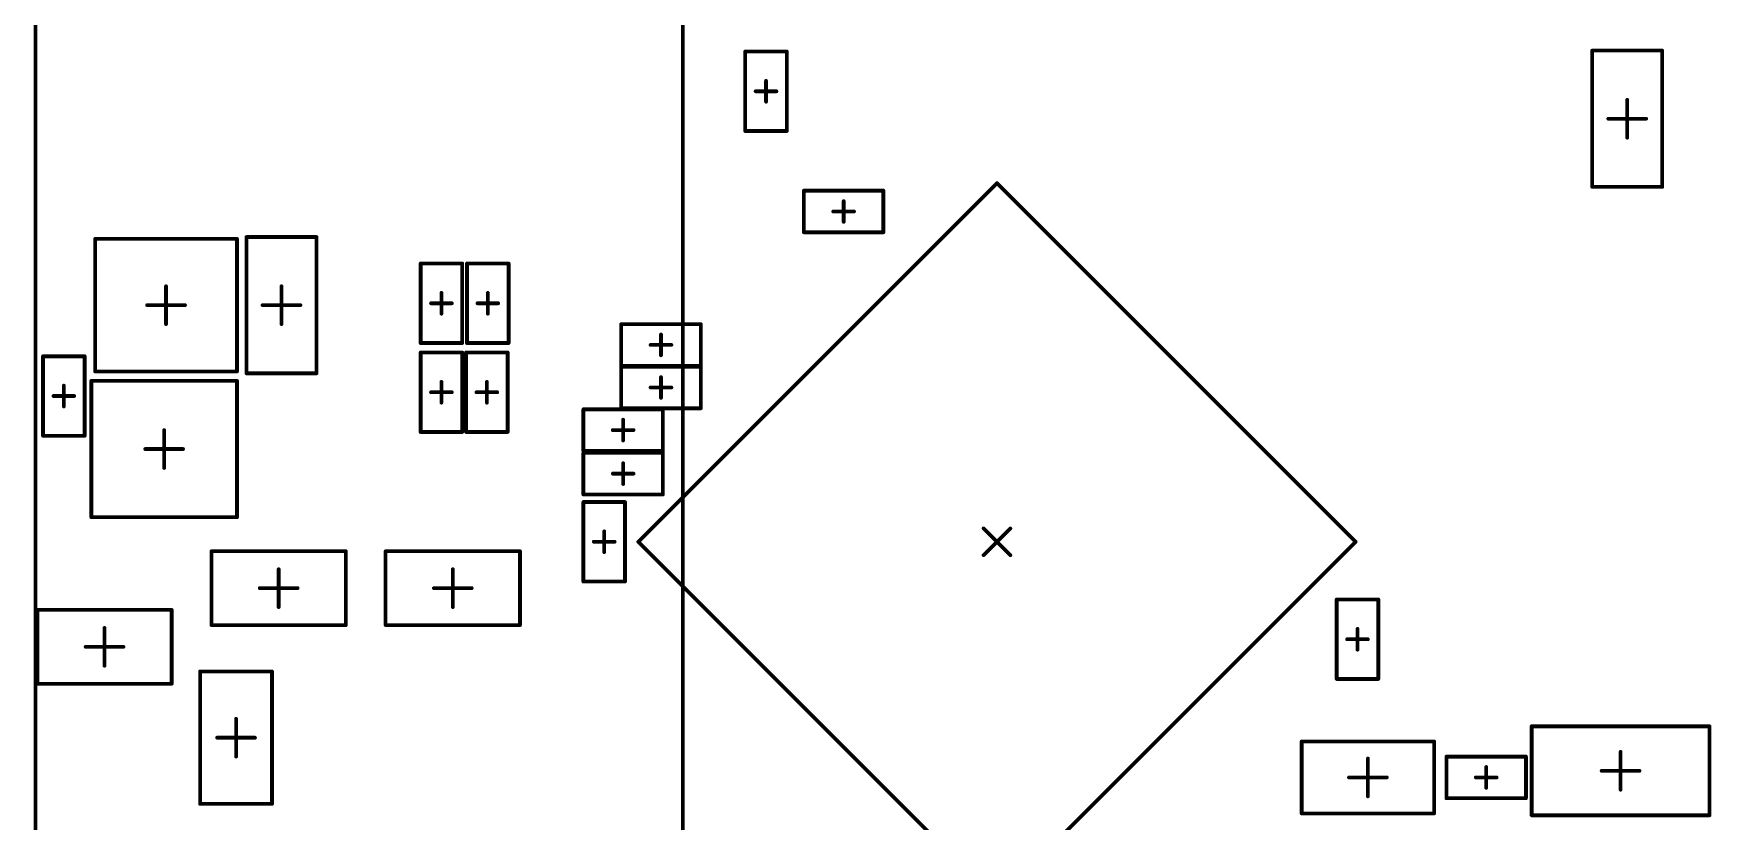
# Model space of a CAD drawing. Header units: millimetres. Extents: x 17 to 252, y 25 to 104.
# Drawn here: x 122.3 to 166.62, y 50.44 to 71.25 of the extents above; entities that cross this region are included whole.
import ezdxf

# ---------------------------------------------------------------- set-up
doc = ezdxf.new("R2010")
doc.units = ezdxf.units.MM
doc.layers.add('Mechanical15', color=56, linetype='Continuous')

# ---------------------------------------------------------------- blocks, each defined once
blk = doc.blocks.new('AE11_0100_T000_0100_63')
at = {"layer": 'Mechanical15', "const_width": 0.1}
for points in [[(-2.9, 8.6), (-2.9, -8.5)], [(-2.9, 8.6), (20.375, 8.6)], [(20.375, 8.6), (20.375, -8.5)], [(-2.9, -8.5), (20.375, -8.5)]]:
    blk.add_lwpolyline(points, dxfattribs=at)
at = {"layer": 'Mechanical15', "const_width": 0.05}
for points in [[(-2.925, 8.6, 1), (-2.875, 8.6, 1)], [(-2.925, 8.6, 1), (-2.875, 8.6, 1)], [(20.35, 8.6, 1), (20.4, 8.6, 1)], [(20.35, 8.6, 1), (20.4, 8.6, 1)], [(-2.925, -8.5, 1), (-2.875, -8.5, 1)], [(-2.925, -8.5, 1), (-2.875, -8.5, 1)], [(20.35, -8.5, 1), (20.4, -8.5, 1)], [(20.35, -8.5, 1), (20.4, -8.5, 1)]]:
    blk.add_lwpolyline(points, format="xyb", close=True, dxfattribs=at)
blk = doc.blocks.new('SOT90P247X115_3N_72')
at = {"layer": 'Mechanical15', "const_width": 0.1}
for points in [[(-1.925, -1.8), (-1.925, 1.8)], [(-1.925, 1.8), (1.925, 1.8)], [(1.925, -1.8), (1.925, 1.8)], [(0, -0.5), (0, 0.5)], [(-0.5, 0), (0.5, 0)], [(-1.925, -1.8), (1.925, -1.8)]]:
    blk.add_lwpolyline(points, dxfattribs=at)
at = {"layer": 'Mechanical15', "const_width": 0.05}
for points in [[(-1.95, 1.8, 1), (-1.9, 1.8, 1)], [(-1.95, 1.8, 1), (-1.9, 1.8, 1)], [(1.9, 1.8, 1), (1.95, 1.8, 1)], [(1.9, 1.8, 1), (1.95, 1.8, 1)], [(-0.025, 0.5, 1), (0.025, 0.5, 1)], [(-0.525, 0, 1), (-0.475, 0, 1)], [(0.475, 0, 1), (0.525, 0, 1)], [(-0.025, -0.5, 1), (0.025, -0.5, 1)], [(-1.95, -1.8, 1), (-1.9, -1.8, 1)], [(-1.95, -1.8, 1), (-1.9, -1.8, 1)], [(1.9, -1.8, 1), (1.95, -1.8, 1)], [(1.9, -1.8, 1), (1.95, -1.8, 1)]]:
    blk.add_lwpolyline(points, format="xyb", close=True, dxfattribs=at)
blk = doc.blocks.new('SOT95P230X110_3N_73')
at = {"layer": 'Mechanical15', "const_width": 0.1}
for points in [[(-1.875, 1.75), (-1.875, -1.75)], [(1.875, 1.75), (-1.875, 1.75)], [(1.875, 1.75), (1.875, -1.75)], [(0, 0.5), (0, -0.5)], [(0.5, 0), (-0.5, 0)], [(1.875, -1.75), (-1.875, -1.75)]]:
    blk.add_lwpolyline(points, dxfattribs=at)
at = {"layer": 'Mechanical15', "const_width": 0.05}
for points in [[(-1.9, 1.75, 1), (-1.85, 1.75, 1)], [(-1.9, 1.75, 1), (-1.85, 1.75, 1)], [(1.85, 1.75, 1), (1.9, 1.75, 1)], [(1.85, 1.75, 1), (1.9, 1.75, 1)], [(-0.025, 0.5, 1), (0.025, 0.5, 1)], [(-0.525, 0, 1), (-0.475, 0, 1)], [(0.475, 0, 1), (0.525, 0, 1)], [(-0.025, -0.5, 1), (0.025, -0.5, 1)], [(-1.9, -1.75, 1), (-1.85, -1.75, 1)], [(-1.9, -1.75, 1), (-1.85, -1.75, 1)], [(1.85, -1.75, 1), (1.9, -1.75, 1)], [(1.85, -1.75, 1), (1.9, -1.75, 1)]]:
    blk.add_lwpolyline(points, format="xyb", close=True, dxfattribs=at)
blk = doc.blocks.new('INDC2012X10N_83')
at = {"layer": 'Mechanical15', "const_width": 0.1}
for points in [[(-1.775, 0.975), (-1.775, -0.975)], [(1.775, 0.975), (-1.775, 0.975)], [(1.775, 0.975), (1.775, -0.975)], [(0, 0.5), (0, -0.5)], [(0.5, 0), (-0.5, 0)], [(1.775, -0.975), (-1.775, -0.975)]]:
    blk.add_lwpolyline(points, dxfattribs=at)
at = {"layer": 'Mechanical15', "const_width": 0.05}
for points in [[(-1.8, 0.975, 1), (-1.75, 0.975, 1)], [(-1.8, 0.975, 1), (-1.75, 0.975, 1)], [(1.75, 0.975, 1), (1.8, 0.975, 1)], [(1.75, 0.975, 1), (1.8, 0.975, 1)], [(-0.025, 0.5, 1), (0.025, 0.5, 1)], [(-0.525, 0, 1), (-0.475, 0, 1)], [(0.475, 0, 1), (0.525, 0, 1)], [(-0.025, -0.5, 1), (0.025, -0.5, 1)], [(-1.8, -0.975, 1), (-1.75, -0.975, 1)], [(-1.8, -0.975, 1), (-1.75, -0.975, 1)], [(1.75, -0.975, 1), (1.8, -0.975, 1)], [(1.75, -0.975, 1), (1.8, -0.975, 1)]]:
    blk.add_lwpolyline(points, format="xyb", close=True, dxfattribs=at)
blk = doc.blocks.new('INDC2012X10N_84')
at = {"layer": 'Mechanical15', "const_width": 0.1}
for points in [[(-1.775, -0.975), (-1.775, 0.975)], [(-1.775, 0.975), (1.775, 0.975)], [(1.775, -0.975), (1.775, 0.975)], [(0, -0.5), (0, 0.5)], [(-0.5, 0), (0.5, 0)], [(-1.775, -0.975), (1.775, -0.975)]]:
    blk.add_lwpolyline(points, dxfattribs=at)
at = {"layer": 'Mechanical15', "const_width": 0.05}
for points in [[(-1.8, 0.975, 1), (-1.75, 0.975, 1)], [(-1.8, 0.975, 1), (-1.75, 0.975, 1)], [(1.75, 0.975, 1), (1.8, 0.975, 1)], [(1.75, 0.975, 1), (1.8, 0.975, 1)], [(-0.025, 0.5, 1), (0.025, 0.5, 1)], [(-0.525, 0, 1), (-0.475, 0, 1)], [(0.475, 0, 1), (0.525, 0, 1)], [(-0.025, -0.5, 1), (0.025, -0.5, 1)], [(-1.8, -0.975, 1), (-1.75, -0.975, 1)], [(-1.8, -0.975, 1), (-1.75, -0.975, 1)], [(1.75, -0.975, 1), (1.8, -0.975, 1)], [(1.75, -0.975, 1), (1.8, -0.975, 1)]]:
    blk.add_lwpolyline(points, format="xyb", close=True, dxfattribs=at)
blk = doc.blocks.new('INDC2012X10N_85')
at = {"layer": 'Mechanical15', "const_width": 0.1}
for points in [[(-1.775, -0.975), (-1.775, 0.975)], [(-1.775, 0.975), (1.775, 0.975)], [(1.775, -0.975), (1.775, 0.975)], [(0, -0.5), (0, 0.5)], [(-0.5, 0), (0.5, 0)], [(-1.775, -0.975), (1.775, -0.975)]]:
    blk.add_lwpolyline(points, dxfattribs=at)
at = {"layer": 'Mechanical15', "const_width": 0.05}
for points in [[(-1.8, 0.975, 1), (-1.75, 0.975, 1)], [(-1.8, 0.975, 1), (-1.75, 0.975, 1)], [(1.75, 0.975, 1), (1.8, 0.975, 1)], [(1.75, 0.975, 1), (1.8, 0.975, 1)], [(-0.025, 0.5, 1), (0.025, 0.5, 1)], [(-0.525, 0, 1), (-0.475, 0, 1)], [(0.475, 0, 1), (0.525, 0, 1)], [(-0.025, -0.5, 1), (0.025, -0.5, 1)], [(-1.8, -0.975, 1), (-1.75, -0.975, 1)], [(-1.8, -0.975, 1), (-1.75, -0.975, 1)], [(1.75, -0.975, 1), (1.8, -0.975, 1)], [(1.75, -0.975, 1), (1.8, -0.975, 1)]]:
    blk.add_lwpolyline(points, format="xyb", close=True, dxfattribs=at)
blk = doc.blocks.new('TSQFP50P1200X1200X160_64N_137')
at = {"layer": 'Mechanical15', "const_width": 0.1}
for points in [[(-6.7, -6.7), (-6.7, 6.7)], [(-6.7, 6.7), (6.7, 6.7)], [(6.7, -6.7), (6.7, 6.7)], [(0, -0.5), (0, 0.5)], [(-0.5, 0), (0.5, 0)], [(-6.7, -6.7), (6.7, -6.7)]]:
    blk.add_lwpolyline(points, dxfattribs=at)
at = {"layer": 'Mechanical15', "const_width": 0.05}
for points in [[(-6.725, 6.7, 1), (-6.675, 6.7, 1)], [(-6.725, 6.7, 1), (-6.675, 6.7, 1)], [(6.675, 6.7, 1), (6.725, 6.7, 1)], [(6.675, 6.7, 1), (6.725, 6.7, 1)], [(-0.025, 0.5, 1), (0.025, 0.5, 1)], [(-0.525, 0, 1), (-0.475, 0, 1)], [(0.475, 0, 1), (0.525, 0, 1)], [(-0.025, -0.5, 1), (0.025, -0.5, 1)], [(-6.725, -6.7, 1), (-6.675, -6.7, 1)], [(-6.725, -6.7, 1), (-6.675, -6.7, 1)], [(6.675, -6.7, 1), (6.725, -6.7, 1)], [(6.675, -6.7, 1), (6.725, -6.7, 1)]]:
    blk.add_lwpolyline(points, format="xyb", close=True, dxfattribs=at)
blk = doc.blocks.new('RESC1005X04N_149')
at = {"layer": 'Mechanical15', "const_width": 0.1}
for points in [[(-1.05, 0.55), (-1.05, -0.55)], [(-1.05, 0.55), (1.05, 0.55)], [(1.05, 0.55), (1.05, -0.55)], [(-0.275, 0), (0.275, 0)], [(0, 0.275), (0, -0.275)], [(-1.05, -0.55), (1.05, -0.55)]]:
    blk.add_lwpolyline(points, dxfattribs=at)
at = {"layer": 'Mechanical15', "const_width": 0.05}
for points in [[(-1.075, 0.55, 1), (-1.025, 0.55, 1)], [(-1.075, 0.55, 1), (-1.025, 0.55, 1)], [(1.025, 0.55, 1), (1.075, 0.55, 1)], [(1.025, 0.55, 1), (1.075, 0.55, 1)], [(-0.3, 0, 1), (-0.25, 0, 1)], [(-0.025, 0.275, 1), (0.025, 0.275, 1)], [(0.25, 0, 1), (0.3, 0, 1)], [(-0.025, -0.275, 1), (0.025, -0.275, 1)], [(-1.075, -0.55, 1), (-1.025, -0.55, 1)], [(-1.075, -0.55, 1), (-1.025, -0.55, 1)], [(1.025, -0.55, 1), (1.075, -0.55, 1)], [(1.025, -0.55, 1), (1.075, -0.55, 1)]]:
    blk.add_lwpolyline(points, format="xyb", close=True, dxfattribs=at)
blk = doc.blocks.new('RESC2012X07N_150')
at = {"layer": 'Mechanical15', "const_width": 0.1}
for points in [[(-1.8, -0.925), (-1.8, 0.925)], [(1.8, 0.925), (-1.8, 0.925)], [(1.8, -0.925), (1.8, 0.925)], [(0, -0.5), (0, 0.5)], [(0.5, 0), (-0.5, 0)], [(1.8, -0.925), (-1.8, -0.925)]]:
    blk.add_lwpolyline(points, dxfattribs=at)
at = {"layer": 'Mechanical15', "const_width": 0.05}
for points in [[(-1.825, 0.925, 1), (-1.775, 0.925, 1)], [(-1.825, 0.925, 1), (-1.775, 0.925, 1)], [(1.775, 0.925, 1), (1.825, 0.925, 1)], [(1.775, 0.925, 1), (1.825, 0.925, 1)], [(-0.025, 0.5, 1), (0.025, 0.5, 1)], [(-0.525, 0, 1), (-0.475, 0, 1)], [(0.475, 0, 1), (0.525, 0, 1)], [(-1.825, -0.925, 1), (-1.775, -0.925, 1)], [(-1.825, -0.925, 1), (-1.775, -0.925, 1)], [(-0.025, -0.5, 1), (0.025, -0.5, 1)], [(1.775, -0.925, 1), (1.825, -0.925, 1)], [(1.775, -0.925, 1), (1.825, -0.925, 1)]]:
    blk.add_lwpolyline(points, format="xyb", close=True, dxfattribs=at)
blk = doc.blocks.new('RESC1005X04N_183')
at = {"layer": 'Mechanical15', "const_width": 0.1}
for points in [[(-1.05, 0.55), (-1.05, -0.55)], [(-1.05, 0.55), (1.05, 0.55)], [(1.05, 0.55), (1.05, -0.55)], [(-0.275, 0), (0.275, 0)], [(0, 0.275), (0, -0.275)], [(-1.05, -0.55), (1.05, -0.55)]]:
    blk.add_lwpolyline(points, dxfattribs=at)
at = {"layer": 'Mechanical15', "const_width": 0.05}
for points in [[(-1.075, 0.55, 1), (-1.025, 0.55, 1)], [(-1.075, 0.55, 1), (-1.025, 0.55, 1)], [(1.025, 0.55, 1), (1.075, 0.55, 1)], [(1.025, 0.55, 1), (1.075, 0.55, 1)], [(-0.3, 0, 1), (-0.25, 0, 1)], [(-0.025, 0.275, 1), (0.025, 0.275, 1)], [(0.25, 0, 1), (0.3, 0, 1)], [(-0.025, -0.275, 1), (0.025, -0.275, 1)], [(-1.075, -0.55, 1), (-1.025, -0.55, 1)], [(-1.075, -0.55, 1), (-1.025, -0.55, 1)], [(1.025, -0.55, 1), (1.075, -0.55, 1)], [(1.025, -0.55, 1), (1.075, -0.55, 1)]]:
    blk.add_lwpolyline(points, format="xyb", close=True, dxfattribs=at)
blk = doc.blocks.new('RESC2012X07N_194')
at = {"layer": 'Mechanical15', "const_width": 0.1}
for points in [[(-1.8, 0.925), (-1.8, -0.925)], [(-1.8, 0.925), (1.8, 0.925)], [(1.8, 0.925), (1.8, -0.925)], [(0, 0.5), (0, -0.5)], [(-0.5, 0), (0.5, 0)], [(-1.8, -0.925), (1.8, -0.925)]]:
    blk.add_lwpolyline(points, dxfattribs=at)
at = {"layer": 'Mechanical15', "const_width": 0.05}
for points in [[(-1.825, 0.925, 1), (-1.775, 0.925, 1)], [(-1.825, 0.925, 1), (-1.775, 0.925, 1)], [(1.775, 0.925, 1), (1.825, 0.925, 1)], [(1.775, 0.925, 1), (1.825, 0.925, 1)], [(-0.025, 0.5, 1), (0.025, 0.5, 1)], [(-0.525, 0, 1), (-0.475, 0, 1)], [(0.475, 0, 1), (0.525, 0, 1)], [(-1.825, -0.925, 1), (-1.775, -0.925, 1)], [(-1.825, -0.925, 1), (-1.775, -0.925, 1)], [(-0.025, -0.5, 1), (0.025, -0.5, 1)], [(1.775, -0.925, 1), (1.825, -0.925, 1)], [(1.775, -0.925, 1), (1.825, -0.925, 1)]]:
    blk.add_lwpolyline(points, format="xyb", close=True, dxfattribs=at)
blk = doc.blocks.new('RESC1005X04N_196')
at = {"layer": 'Mechanical15', "const_width": 0.1}
for points in [[(-1.05, 0.55), (-1.05, -0.55)], [(1.05, 0.55), (-1.05, 0.55)], [(1.05, 0.55), (1.05, -0.55)], [(0.275, 0), (-0.275, 0)], [(0, 0.275), (0, -0.275)], [(1.05, -0.55), (-1.05, -0.55)]]:
    blk.add_lwpolyline(points, dxfattribs=at)
at = {"layer": 'Mechanical15', "const_width": 0.05}
for points in [[(-1.075, 0.55, 1), (-1.025, 0.55, 1)], [(-1.075, 0.55, 1), (-1.025, 0.55, 1)], [(1.025, 0.55, 1), (1.075, 0.55, 1)], [(1.025, 0.55, 1), (1.075, 0.55, 1)], [(-0.3, 0, 1), (-0.25, 0, 1)], [(-0.025, 0.275, 1), (0.025, 0.275, 1)], [(0.25, 0, 1), (0.3, 0, 1)], [(-0.025, -0.275, 1), (0.025, -0.275, 1)], [(-1.075, -0.55, 1), (-1.025, -0.55, 1)], [(-1.075, -0.55, 1), (-1.025, -0.55, 1)], [(1.025, -0.55, 1), (1.075, -0.55, 1)], [(1.025, -0.55, 1), (1.075, -0.55, 1)]]:
    blk.add_lwpolyline(points, format="xyb", close=True, dxfattribs=at)
blk = doc.blocks.new('RESC1005X04N_243')
at = {"layer": 'Mechanical15', "const_width": 0.1}
for points in [[(-1.05, 0.55), (-1.05, -0.55)], [(-1.05, 0.55), (1.05, 0.55)], [(1.05, 0.55), (1.05, -0.55)], [(-0.275, 0), (0.275, 0)], [(0, 0.275), (0, -0.275)], [(-1.05, -0.55), (1.05, -0.55)]]:
    blk.add_lwpolyline(points, dxfattribs=at)
at = {"layer": 'Mechanical15', "const_width": 0.05}
for points in [[(-1.075, 0.55, 1), (-1.025, 0.55, 1)], [(-1.075, 0.55, 1), (-1.025, 0.55, 1)], [(1.025, 0.55, 1), (1.075, 0.55, 1)], [(1.025, 0.55, 1), (1.075, 0.55, 1)], [(-0.3, 0, 1), (-0.25, 0, 1)], [(-0.025, 0.275, 1), (0.025, 0.275, 1)], [(0.25, 0, 1), (0.3, 0, 1)], [(-0.025, -0.275, 1), (0.025, -0.275, 1)], [(-1.075, -0.55, 1), (-1.025, -0.55, 1)], [(-1.075, -0.55, 1), (-1.025, -0.55, 1)], [(1.025, -0.55, 1), (1.075, -0.55, 1)], [(1.025, -0.55, 1), (1.075, -0.55, 1)]]:
    blk.add_lwpolyline(points, format="xyb", close=True, dxfattribs=at)
blk = doc.blocks.new('RESC1005X04N_244')
at = {"layer": 'Mechanical15', "const_width": 0.1}
for points in [[(-1.05, 0.55), (-1.05, -0.55)], [(-1.05, 0.55), (1.05, 0.55)], [(1.05, 0.55), (1.05, -0.55)], [(-0.275, 0), (0.275, 0)], [(0, 0.275), (0, -0.275)], [(-1.05, -0.55), (1.05, -0.55)]]:
    blk.add_lwpolyline(points, dxfattribs=at)
at = {"layer": 'Mechanical15', "const_width": 0.05}
for points in [[(-1.075, 0.55, 1), (-1.025, 0.55, 1)], [(-1.075, 0.55, 1), (-1.025, 0.55, 1)], [(1.025, 0.55, 1), (1.075, 0.55, 1)], [(1.025, 0.55, 1), (1.075, 0.55, 1)], [(-0.3, 0, 1), (-0.25, 0, 1)], [(-0.025, 0.275, 1), (0.025, 0.275, 1)], [(0.25, 0, 1), (0.3, 0, 1)], [(-0.025, -0.275, 1), (0.025, -0.275, 1)], [(-1.075, -0.55, 1), (-1.025, -0.55, 1)], [(-1.075, -0.55, 1), (-1.025, -0.55, 1)], [(1.025, -0.55, 1), (1.075, -0.55, 1)], [(1.025, -0.55, 1), (1.075, -0.55, 1)]]:
    blk.add_lwpolyline(points, format="xyb", close=True, dxfattribs=at)
blk = doc.blocks.new('RESC1005X04N_245')
at = {"layer": 'Mechanical15', "const_width": 0.1}
for points in [[(-1.05, -0.55), (-1.05, 0.55)], [(1.05, 0.55), (-1.05, 0.55)], [(1.05, -0.55), (1.05, 0.55)], [(0.275, 0), (-0.275, 0)], [(0, -0.275), (0, 0.275)], [(1.05, -0.55), (-1.05, -0.55)]]:
    blk.add_lwpolyline(points, dxfattribs=at)
at = {"layer": 'Mechanical15', "const_width": 0.05}
for points in [[(-1.075, 0.55, 1), (-1.025, 0.55, 1)], [(-1.075, 0.55, 1), (-1.025, 0.55, 1)], [(1.025, 0.55, 1), (1.075, 0.55, 1)], [(1.025, 0.55, 1), (1.075, 0.55, 1)], [(-0.3, 0, 1), (-0.25, 0, 1)], [(-0.025, 0.275, 1), (0.025, 0.275, 1)], [(0.25, 0, 1), (0.3, 0, 1)], [(-0.025, -0.275, 1), (0.025, -0.275, 1)], [(-1.075, -0.55, 1), (-1.025, -0.55, 1)], [(-1.075, -0.55, 1), (-1.025, -0.55, 1)], [(1.025, -0.55, 1), (1.075, -0.55, 1)], [(1.025, -0.55, 1), (1.075, -0.55, 1)]]:
    blk.add_lwpolyline(points, format="xyb", close=True, dxfattribs=at)
blk = doc.blocks.new('RESC1005X04N_246')
at = {"layer": 'Mechanical15', "const_width": 0.1}
for points in [[(-1.05, -0.55), (-1.05, 0.55)], [(1.05, 0.55), (-1.05, 0.55)], [(1.05, -0.55), (1.05, 0.55)], [(0.275, 0), (-0.275, 0)], [(0, -0.275), (0, 0.275)], [(1.05, -0.55), (-1.05, -0.55)]]:
    blk.add_lwpolyline(points, dxfattribs=at)
at = {"layer": 'Mechanical15', "const_width": 0.05}
for points in [[(-1.075, 0.55, 1), (-1.025, 0.55, 1)], [(-1.075, 0.55, 1), (-1.025, 0.55, 1)], [(1.025, 0.55, 1), (1.075, 0.55, 1)], [(1.025, 0.55, 1), (1.075, 0.55, 1)], [(-0.3, 0, 1), (-0.25, 0, 1)], [(-0.025, 0.275, 1), (0.025, 0.275, 1)], [(0.25, 0, 1), (0.3, 0, 1)], [(-0.025, -0.275, 1), (0.025, -0.275, 1)], [(-1.075, -0.55, 1), (-1.025, -0.55, 1)], [(-1.075, -0.55, 1), (-1.025, -0.55, 1)], [(1.025, -0.55, 1), (1.075, -0.55, 1)], [(1.025, -0.55, 1), (1.075, -0.55, 1)]]:
    blk.add_lwpolyline(points, format="xyb", close=True, dxfattribs=at)
blk = doc.blocks.new('CAPC2012X14N_295')
at = {"layer": 'Mechanical15', "const_width": 0.1}
for points in [[(-1.75, -0.95), (-1.75, 0.95)], [(-1.75, 0.95), (1.75, 0.95)], [(1.75, -0.95), (1.75, 0.95)], [(0, -0.5), (0, 0.5)], [(-0.5, 0), (0.5, 0)], [(-1.75, -0.95), (1.75, -0.95)]]:
    blk.add_lwpolyline(points, dxfattribs=at)
at = {"layer": 'Mechanical15', "const_width": 0.05}
for points in [[(-1.775, 0.95, 1), (-1.725, 0.95, 1)], [(-1.775, 0.95, 1), (-1.725, 0.95, 1)], [(1.725, 0.95, 1), (1.775, 0.95, 1)], [(1.725, 0.95, 1), (1.775, 0.95, 1)], [(-0.025, 0.5, 1), (0.025, 0.5, 1)], [(-0.525, 0, 1), (-0.475, 0, 1)], [(0.475, 0, 1), (0.525, 0, 1)], [(-0.025, -0.5, 1), (0.025, -0.5, 1)], [(-1.775, -0.95, 1), (-1.725, -0.95, 1)], [(-1.775, -0.95, 1), (-1.725, -0.95, 1)], [(1.725, -0.95, 1), (1.775, -0.95, 1)], [(1.725, -0.95, 1), (1.775, -0.95, 1)]]:
    blk.add_lwpolyline(points, format="xyb", close=True, dxfattribs=at)
blk = doc.blocks.new('CAPC3216X09N_300')
at = {"layer": 'Mechanical15', "const_width": 0.1}
for points in [[(-2.35, -1.175), (-2.35, 1.175)], [(-2.35, 1.175), (2.35, 1.175)], [(2.35, -1.175), (2.35, 1.175)], [(0, -0.5), (0, 0.5)], [(-0.5, 0), (0.5, 0)], [(-2.35, -1.175), (2.35, -1.175)]]:
    blk.add_lwpolyline(points, dxfattribs=at)
at = {"layer": 'Mechanical15', "const_width": 0.05}
for points in [[(-2.375, 1.175, 1), (-2.325, 1.175, 1)], [(-2.375, 1.175, 1), (-2.325, 1.175, 1)], [(2.325, 1.175, 1), (2.375, 1.175, 1)], [(2.325, 1.175, 1), (2.375, 1.175, 1)], [(-0.025, 0.5, 1), (0.025, 0.5, 1)], [(-0.525, 0, 1), (-0.475, 0, 1)], [(0.475, 0, 1), (0.525, 0, 1)], [(-0.025, -0.5, 1), (0.025, -0.5, 1)], [(-2.375, -1.175, 1), (-2.325, -1.175, 1)], [(-2.375, -1.175, 1), (-2.325, -1.175, 1)], [(2.325, -1.175, 1), (2.375, -1.175, 1)], [(2.325, -1.175, 1), (2.375, -1.175, 1)]]:
    blk.add_lwpolyline(points, format="xyb", close=True, dxfattribs=at)
blk = doc.blocks.new('CAPC1005X06N_329')
at = {"layer": 'Mechanical15', "const_width": 0.1}
for points in [[(1.05, 0.55), (-1.05, 0.55)], [(-1.05, -0.55), (-1.05, 0.55)], [(1.05, -0.55), (1.05, 0.55)], [(0.275, 0), (-0.275, 0)], [(0, -0.275), (0, 0.275)], [(1.05, -0.55), (-1.05, -0.55)]]:
    blk.add_lwpolyline(points, dxfattribs=at)
at = {"layer": 'Mechanical15', "const_width": 0.05}
for points in [[(-1.075, 0.55, 1), (-1.025, 0.55, 1)], [(-1.075, 0.55, 1), (-1.025, 0.55, 1)], [(1.025, 0.55, 1), (1.075, 0.55, 1)], [(1.025, 0.55, 1), (1.075, 0.55, 1)], [(-0.3, 0, 1), (-0.25, 0, 1)], [(-0.025, 0.275, 1), (0.025, 0.275, 1)], [(0.25, 0, 1), (0.3, 0, 1)], [(-0.025, -0.275, 1), (0.025, -0.275, 1)], [(-1.075, -0.55, 1), (-1.025, -0.55, 1)], [(-1.075, -0.55, 1), (-1.025, -0.55, 1)], [(1.025, -0.55, 1), (1.075, -0.55, 1)], [(1.025, -0.55, 1), (1.075, -0.55, 1)]]:
    blk.add_lwpolyline(points, format="xyb", close=True, dxfattribs=at)
blk = doc.blocks.new('CAPC1005X06N_331')
at = {"layer": 'Mechanical15', "const_width": 0.1}
for points in [[(-1.05, 0.55), (1.05, 0.55)], [(-1.05, -0.55), (-1.05, 0.55)], [(1.05, -0.55), (1.05, 0.55)], [(-0.275, 0), (0.275, 0)], [(0, -0.275), (0, 0.275)], [(-1.05, -0.55), (1.05, -0.55)]]:
    blk.add_lwpolyline(points, dxfattribs=at)
at = {"layer": 'Mechanical15', "const_width": 0.05}
for points in [[(-1.075, 0.55, 1), (-1.025, 0.55, 1)], [(-1.075, 0.55, 1), (-1.025, 0.55, 1)], [(1.025, 0.55, 1), (1.075, 0.55, 1)], [(1.025, 0.55, 1), (1.075, 0.55, 1)], [(-0.3, 0, 1), (-0.25, 0, 1)], [(-0.025, 0.275, 1), (0.025, 0.275, 1)], [(0.25, 0, 1), (0.3, 0, 1)], [(-0.025, -0.275, 1), (0.025, -0.275, 1)], [(-1.075, -0.55, 1), (-1.025, -0.55, 1)], [(-1.075, -0.55, 1), (-1.025, -0.55, 1)], [(1.025, -0.55, 1), (1.075, -0.55, 1)], [(1.025, -0.55, 1), (1.075, -0.55, 1)]]:
    blk.add_lwpolyline(points, format="xyb", close=True, dxfattribs=at)
blk = doc.blocks.new('CAPC1005X06N_332')
at = {"layer": 'Mechanical15', "const_width": 0.1}
for points in [[(-1.05, 0.55), (1.05, 0.55)], [(-1.05, -0.55), (-1.05, 0.55)], [(1.05, -0.55), (1.05, 0.55)], [(-0.275, 0), (0.275, 0)], [(0, -0.275), (0, 0.275)], [(-1.05, -0.55), (1.05, -0.55)]]:
    blk.add_lwpolyline(points, dxfattribs=at)
at = {"layer": 'Mechanical15', "const_width": 0.05}
for points in [[(-1.075, 0.55, 1), (-1.025, 0.55, 1)], [(-1.075, 0.55, 1), (-1.025, 0.55, 1)], [(1.025, 0.55, 1), (1.075, 0.55, 1)], [(1.025, 0.55, 1), (1.075, 0.55, 1)], [(-0.3, 0, 1), (-0.25, 0, 1)], [(-0.025, 0.275, 1), (0.025, 0.275, 1)], [(0.25, 0, 1), (0.3, 0, 1)], [(-0.025, -0.275, 1), (0.025, -0.275, 1)], [(-1.075, -0.55, 1), (-1.025, -0.55, 1)], [(-1.075, -0.55, 1), (-1.025, -0.55, 1)], [(1.025, -0.55, 1), (1.075, -0.55, 1)], [(1.025, -0.55, 1), (1.075, -0.55, 1)]]:
    blk.add_lwpolyline(points, format="xyb", close=True, dxfattribs=at)
blk = doc.blocks.new('CAPC1005X06N_333')
at = {"layer": 'Mechanical15', "const_width": 0.1}
for points in [[(-1.05, 0.55), (1.05, 0.55)], [(-1.05, -0.55), (-1.05, 0.55)], [(1.05, -0.55), (1.05, 0.55)], [(-0.275, 0), (0.275, 0)], [(0, -0.275), (0, 0.275)], [(-1.05, -0.55), (1.05, -0.55)]]:
    blk.add_lwpolyline(points, dxfattribs=at)
at = {"layer": 'Mechanical15', "const_width": 0.05}
for points in [[(-1.075, 0.55, 1), (-1.025, 0.55, 1)], [(-1.075, 0.55, 1), (-1.025, 0.55, 1)], [(1.025, 0.55, 1), (1.075, 0.55, 1)], [(1.025, 0.55, 1), (1.075, 0.55, 1)], [(-0.3, 0, 1), (-0.25, 0, 1)], [(-0.025, 0.275, 1), (0.025, 0.275, 1)], [(0.25, 0, 1), (0.3, 0, 1)], [(-0.025, -0.275, 1), (0.025, -0.275, 1)], [(-1.075, -0.55, 1), (-1.025, -0.55, 1)], [(-1.075, -0.55, 1), (-1.025, -0.55, 1)], [(1.025, -0.55, 1), (1.075, -0.55, 1)], [(1.025, -0.55, 1), (1.075, -0.55, 1)]]:
    blk.add_lwpolyline(points, format="xyb", close=True, dxfattribs=at)
blk = doc.blocks.new('CAPC1005X06N_334')
at = {"layer": 'Mechanical15', "const_width": 0.1}
for points in [[(-1.05, 0.55), (1.05, 0.55)], [(-1.05, -0.55), (-1.05, 0.55)], [(1.05, -0.55), (1.05, 0.55)], [(-0.275, 0), (0.275, 0)], [(0, -0.275), (0, 0.275)], [(-1.05, -0.55), (1.05, -0.55)]]:
    blk.add_lwpolyline(points, dxfattribs=at)
at = {"layer": 'Mechanical15', "const_width": 0.05}
for points in [[(-1.075, 0.55, 1), (-1.025, 0.55, 1)], [(-1.075, 0.55, 1), (-1.025, 0.55, 1)], [(1.025, 0.55, 1), (1.075, 0.55, 1)], [(1.025, 0.55, 1), (1.075, 0.55, 1)], [(-0.3, 0, 1), (-0.25, 0, 1)], [(-0.025, 0.275, 1), (0.025, 0.275, 1)], [(0.25, 0, 1), (0.3, 0, 1)], [(-0.025, -0.275, 1), (0.025, -0.275, 1)], [(-1.075, -0.55, 1), (-1.025, -0.55, 1)], [(-1.075, -0.55, 1), (-1.025, -0.55, 1)], [(1.025, -0.55, 1), (1.075, -0.55, 1)], [(1.025, -0.55, 1), (1.075, -0.55, 1)]]:
    blk.add_lwpolyline(points, format="xyb", close=True, dxfattribs=at)
blk = doc.blocks.new('CAPC2012X09N_335')
at = {"layer": 'Mechanical15', "const_width": 0.1}
for points in [[(-1.75, 0.95), (1.75, 0.95)], [(-1.75, 0.95), (-1.75, -0.95)], [(1.75, 0.95), (1.75, -0.95)], [(0, 0.5), (0, -0.5)], [(-0.5, 0), (0.5, 0)], [(-1.75, -0.95), (1.75, -0.95)]]:
    blk.add_lwpolyline(points, dxfattribs=at)
at = {"layer": 'Mechanical15', "const_width": 0.05}
for points in [[(-1.775, 0.95, 1), (-1.725, 0.95, 1)], [(-1.775, 0.95, 1), (-1.725, 0.95, 1)], [(1.725, 0.95, 1), (1.775, 0.95, 1)], [(1.725, 0.95, 1), (1.775, 0.95, 1)], [(-0.025, 0.5, 1), (0.025, 0.5, 1)], [(-0.525, 0, 1), (-0.475, 0, 1)], [(0.475, 0, 1), (0.525, 0, 1)], [(-0.025, -0.5, 1), (0.025, -0.5, 1)], [(-1.775, -0.95, 1), (-1.725, -0.95, 1)], [(-1.775, -0.95, 1), (-1.725, -0.95, 1)], [(1.725, -0.95, 1), (1.775, -0.95, 1)], [(1.725, -0.95, 1), (1.775, -0.95, 1)]]:
    blk.add_lwpolyline(points, format="xyb", close=True, dxfattribs=at)
blk = doc.blocks.new('CAPC1005X06N_336')
at = {"layer": 'Mechanical15', "const_width": 0.1}
for points in [[(-1.05, 0.55), (1.05, 0.55)], [(-1.05, 0.55), (-1.05, -0.55)], [(1.05, 0.55), (1.05, -0.55)], [(-0.275, 0), (0.275, 0)], [(0, 0.275), (0, -0.275)], [(-1.05, -0.55), (1.05, -0.55)]]:
    blk.add_lwpolyline(points, dxfattribs=at)
at = {"layer": 'Mechanical15', "const_width": 0.05}
for points in [[(-1.075, 0.55, 1), (-1.025, 0.55, 1)], [(-1.075, 0.55, 1), (-1.025, 0.55, 1)], [(1.025, 0.55, 1), (1.075, 0.55, 1)], [(1.025, 0.55, 1), (1.075, 0.55, 1)], [(-0.3, 0, 1), (-0.25, 0, 1)], [(-0.025, 0.275, 1), (0.025, 0.275, 1)], [(0.25, 0, 1), (0.3, 0, 1)], [(-0.025, -0.275, 1), (0.025, -0.275, 1)], [(-1.075, -0.55, 1), (-1.025, -0.55, 1)], [(-1.075, -0.55, 1), (-1.025, -0.55, 1)], [(1.025, -0.55, 1), (1.075, -0.55, 1)], [(1.025, -0.55, 1), (1.075, -0.55, 1)]]:
    blk.add_lwpolyline(points, format="xyb", close=True, dxfattribs=at)
blk = doc.blocks.new('CAPC1005X06N_338')
at = {"layer": 'Mechanical15', "const_width": 0.1}
for points in [[(-1.05, 0.55), (1.05, 0.55)], [(-1.05, -0.55), (-1.05, 0.55)], [(1.05, -0.55), (1.05, 0.55)], [(-0.275, 0), (0.275, 0)], [(0, -0.275), (0, 0.275)], [(-1.05, -0.55), (1.05, -0.55)]]:
    blk.add_lwpolyline(points, dxfattribs=at)
at = {"layer": 'Mechanical15', "const_width": 0.05}
for points in [[(-1.075, 0.55, 1), (-1.025, 0.55, 1)], [(-1.075, 0.55, 1), (-1.025, 0.55, 1)], [(1.025, 0.55, 1), (1.075, 0.55, 1)], [(1.025, 0.55, 1), (1.075, 0.55, 1)], [(-0.3, 0, 1), (-0.25, 0, 1)], [(-0.025, 0.275, 1), (0.025, 0.275, 1)], [(0.25, 0, 1), (0.3, 0, 1)], [(-0.025, -0.275, 1), (0.025, -0.275, 1)], [(-1.075, -0.55, 1), (-1.025, -0.55, 1)], [(-1.075, -0.55, 1), (-1.025, -0.55, 1)], [(1.025, -0.55, 1), (1.075, -0.55, 1)], [(1.025, -0.55, 1), (1.075, -0.55, 1)]]:
    blk.add_lwpolyline(points, format="xyb", close=True, dxfattribs=at)

msp = doc.modelspace()

# ---------------------------------------------------------------- block references
for name, p, rotation in [('AE11_0100_T000_0100_63', (130.85, 69.25), 270), ('RESC1005X04N_183', (141.65, 69.725), 270), ('RESC2012X07N_194', (164.4, 69), 270), ('TSQFP50P1200X1200X160_64N_137', (147.75, 57.825), 45), ('CAPC1005X06N_338', (143.7, 66.55), 360), ('SOT95P230X110_3N_73', (125.8, 64.075), 180), ('RESC2012X07N_150', (128.85, 64.075), 90), ('RESC1005X04N_246', (133.075, 64.125), 90), ('RESC1005X04N_245', (134.3, 64.125), 90), ('CAPC1005X06N_334', (138.875, 63.025), 360), ('RESC1005X04N_149', (123.1, 61.675), 270), ('RESC1005X04N_244', (133.075, 61.775), 270), ('RESC1005X04N_243', (134.275, 61.775), 270), ('CAPC1005X06N_333', (138.875, 61.9), 360), ('CAPC1005X06N_331', (137.875, 60.775), 360), ('CAPC1005X06N_332', (137.875, 59.625), 360), ('CAPC1005X06N_329', (137.375, 57.825), 90), ('INDC2012X10N_85', (128.775, 56.6), 360), ('INDC2012X10N_84', (133.375, 56.6), 360), ('CAPC1005X06N_336', (157.275, 55.25), 270), ('INDC2012X10N_83', (124.175, 55.05), 180), ('CAPC2012X09N_335', (127.65, 52.65), 270), ('CAPC3216X09N_300', (164.225, 51.775), 360), ('CAPC2012X14N_295', (157.55, 51.6), 360), ('RESC1005X04N_196', (160.675, 51.6), 180)]:
    msp.add_blockref(name, p, dxfattribs=dict(rotation=rotation))
msp.add_blockref('SOT90P247X115_3N_72', (125.75, 60.275))

doc.saveas('drawing.dxf')
